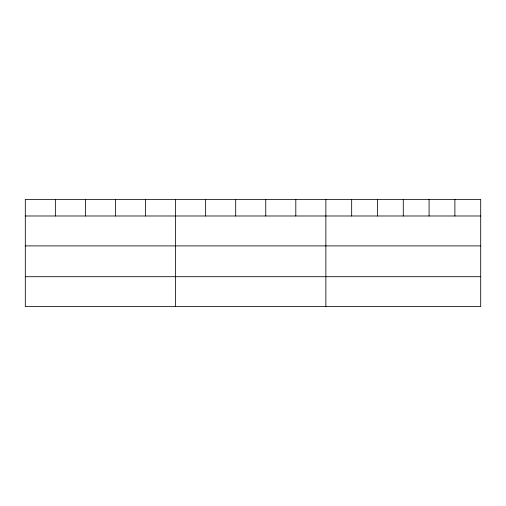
<?xml version="1.0" encoding="UTF-8"?>
<svg xmlns="http://www.w3.org/2000/svg" width="506" height="506" viewBox="0 0 506 506"><rect width="100%" height="100%" fill="white"/><g stroke="black" fill="none" stroke-linecap="round" stroke-linejoin="round"><path stroke-width="0.76" d="M480.7 245.897L480.7 199.383L25.3 199.383L25.3 306.617L480.7 306.617L480.7 245.897L25.3 245.897M25.3 215.986L480.7 215.986M25.3 276.706L480.7 276.706M454.894 199.383L454.894 215.986M429.088 199.383L429.088 215.986M403.282 199.383L403.282 215.986M377.476 199.383L377.476 215.986M351.67 199.383L351.67 215.986M325.864 199.383L325.864 306.617M295.808 199.383L295.808 215.986M265.751 199.383L265.751 215.986M235.695 199.383L235.695 215.986M205.638 199.383L205.638 215.986M175.582 199.383L175.582 306.617M145.526 199.383L145.526 215.986M115.469 199.383L115.469 215.986M85.413 199.383L85.413 215.986M55.356 199.383L55.356 215.986"/></g></svg>
